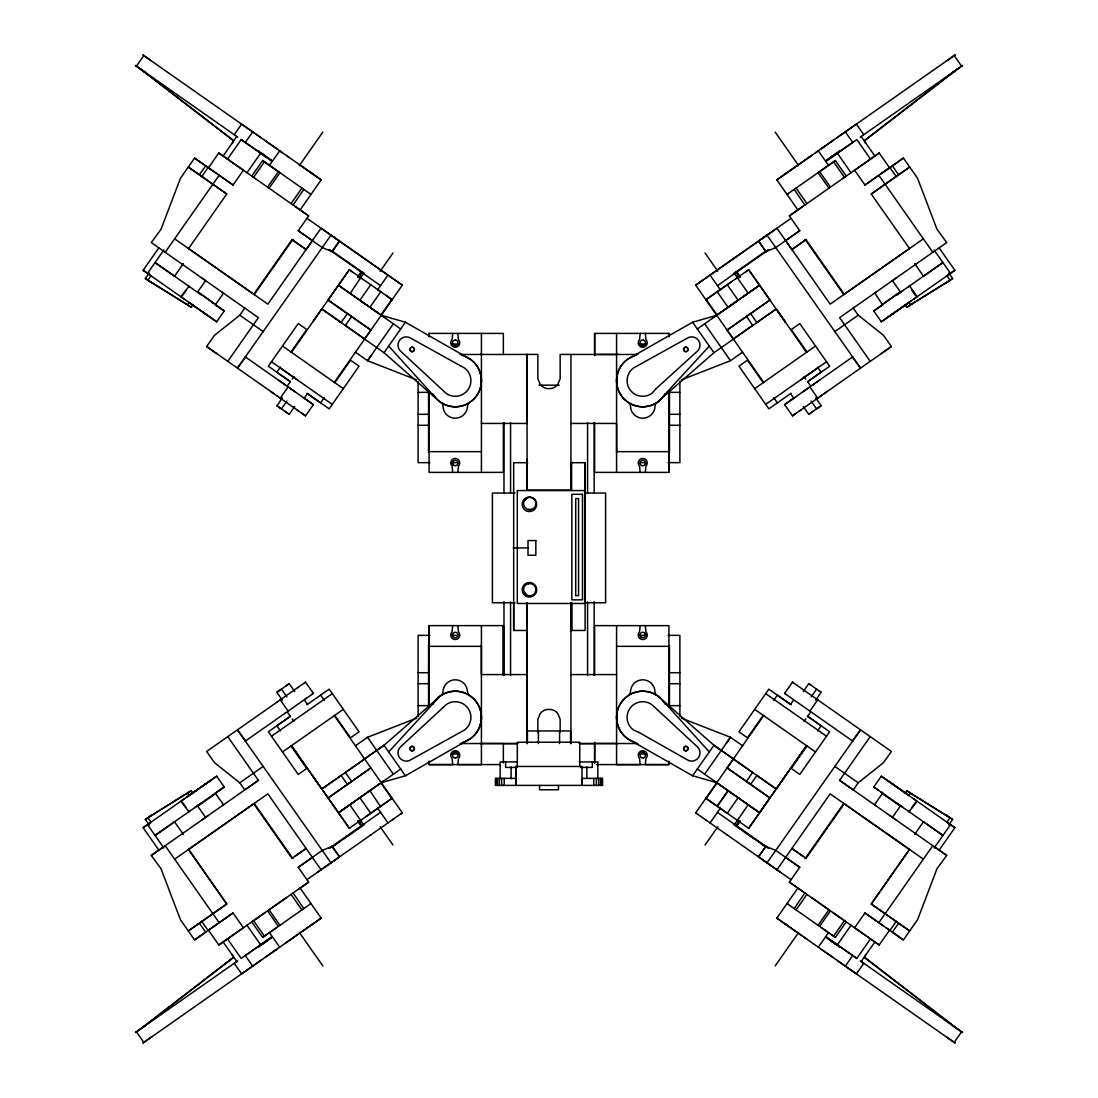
<?xml version="1.0" encoding="UTF-8"?>
<svg xmlns="http://www.w3.org/2000/svg" width="1098" height="1098" viewBox="0 0 1098 1098"><rect width="100%" height="100%" fill="white"/><g stroke="black" fill="none" stroke-linecap="round" stroke-linejoin="round"><path stroke-width="1.5" d="M429.085 336.715L429.085 333.394L503.364 333.421L503.364 354.476L460.158 354.462M429.085 645.199L429.085 625.613L503.364 625.627L503.364 675.174M481.418 354.489L481.418 353.391M481.418 645.212L481.418 674.57L527.054 674.57M503.364 762.959L503.364 743.524L460.158 743.538M503.351 674.57L503.351 625.627M503.364 422.826L503.351 472.373L429.085 472.387L429.085 390.778M527.177 630.458L513.686 630.458L513.686 602.596M527.054 602.761L527.054 743.566L527.177 603.035M527.054 462.711L527.054 459.335M527.177 354.434L527.054 423.43L481.418 423.43M527.177 462.711L527.177 490.12L571.605 490.133L571.605 462.711M571.056 462.711L585.11 462.711L585.11 630.458L571.605 630.458L571.605 603.035M584.699 602.967L584.699 492.22M585.11 602.528L585.11 462.711M668.915 336.715L668.915 333.394L594.636 333.421L594.636 354.489L637.842 354.462M594.636 742.275L594.636 762.863L594.636 743.511L637.842 743.538M594.636 675.366L594.636 625.627L668.915 625.654L668.915 707.222M616.582 744.609L616.582 743.511L579.854 743.552M616.582 452.788L616.582 423.43L570.946 423.43M594.636 422.634L594.636 472.373L668.915 472.387L668.915 452.801M668.915 761.285L668.915 764.606L645.322 764.606L645.926 758.416A4.502 4.502 0 0 0 645.926 752.048A4.502 4.502 0 0 0 639.558 752.048A4.502 4.502 0 0 0 639.558 758.416L640.161 764.606L616.582 764.606L616.582 625.654M537.883 732.119L537.828 719.3L540.216 713.522A11.241 11.241 0 0 1 547.312 709.432L550.688 709.432A11.241 11.241 0 0 1 557.784 713.522L560.172 719.3L560.117 732.119M232.488 143.44L232.858 140.256L140.036 68.694M865.512 954.56L865.142 957.744L957.964 1029.306M480.526 724.145L481.418 717.378M616.582 380.622L617.474 373.855M645.391 463.74L645.487 463.027A2.745 2.745 0 0 0 641.369 460.625A2.745 2.745 0 0 0 641.369 465.374A2.745 2.745 0 0 0 645.487 462.999M409.993 748.246L410.158 747.697A2.196 2.196 0 0 1 411.928 746.407L412.505 746.42A2.196 2.196 0 0 1 414.33 748.946A2.196 2.196 0 0 1 411.819 750.758A2.196 2.196 0 0 1 409.993 748.246A2.196 2.196 0 0 0 411.819 750.758A2.196 2.196 0 0 0 414.33 748.946A2.196 2.196 0 0 0 412.505 746.42M687.842 350.303L688.007 349.754A2.196 2.196 0 0 0 686.181 347.243A2.196 2.196 0 0 0 683.67 349.054A2.196 2.196 0 0 0 685.495 351.58L686.072 351.593A2.196 2.196 0 0 0 687.842 350.303A2.196 2.196 0 0 1 686.058 351.593M523.87 500.99L528.097 497.518A6.204 6.204 0 0 1 535.893 503.515A6.204 6.204 0 0 1 528.097 509.499L526.601 508.882A6.204 6.204 0 0 1 526.601 498.135M523.719 501.91L524.336 500.414M334.314 382.392L381.239 315.304L405.423 322.236L470.617 359.43A26.174 26.174 0 0 1 476.45 395.98A26.174 26.174 0 0 1 439.914 401.813L384.026 352.719L364.577 339.062L370.877 330.086L351.401 316.416M763.686 715.608L716.761 782.696L692.577 775.764L627.383 738.57A26.174 26.174 0 0 1 621.55 702.02A26.174 26.174 0 0 1 658.086 696.187L713.975 745.281L733.423 758.938L727.123 767.914L769.904 797.971L759.596 812.753L697.312 769.039M150.797 60.472L142.822 54.9L143.811 55.6L136.427 66.155L145.622 72.592L140.53 69.037M218.804 153.006L243.399 170.231L233.037 185.013L208.085 167.527L201.84 176.449L226.737 194.003L188.554 248.56L253.789 294.209L291.986 239.666L306.122 249.548L312.408 240.572L298.272 230.676L308.634 215.894L218.804 153.006L208.455 167.788L194.579 158.071L180.443 178.274L161.008 229.276L151.291 242.562L258.401 317.638L227.766 361.352M201.963 176.572L199.411 174.747L205.655 165.839L194.579 158.071M234.231 134.711L241.629 124.143L261.104 137.772M215.222 304.709L224.212 311.009L216.663 321.796L143.138 270.3L158.757 247.997M223.141 156.026L236.811 136.509M147.516 273.361L163.877 249.987M227.478 159.141L241.176 139.57L264.742 156.067M143.138 270.3L151.016 275.804L147.873 280.306L187.511 304.722L189.076 302.472L192.809 305.079L191.23 307.33L145.348 278.535L149.246 272.977M165.194 252.307L219.161 175.296L233.037 185.013M271.316 160.692L272.29 161.379L245.266 142.438L252.664 131.884M183.352 263.63L174.541 276.202L155.065 262.573L201.703 295.238M246.954 172.77L260.651 153.198M255.326 178.576L251.785 176.092L262.642 160.583L279.949 172.715L269.092 188.211M253.556 177.327L264.412 161.831M309.773 193.577L310.981 194.428L269.49 165.373L279.688 150.824L282.268 152.622M184.039 298.958L180.854 296.721L188.952 286.317M182.337 295.746L186.111 290.352M267.541 187.127L278.398 171.617M199.603 293.166L197.709 291.848L205.573 280.608M299.37 165.578L322.812 132.103M222.331 292.356L223.539 293.207L215.675 304.434L214.467 303.597M291.066 203.597L301.923 188.087M303.789 189.405L293.125 205.038M143.811 55.6L321.179 179.866L300.125 209.938L295.197 206.479M254.201 294.607L292.919 239.364M321.069 228.206L267.843 304.16L174.651 238.829M330.992 235.164L237.442 368.132L245.581 357.083M298.231 230.731L322.29 247.585L331.967 251.593L339.364 241.025L387.965 275.09L377.753 289.639M329.62 249.946L332.159 251.73L339.557 241.176L322.057 228.906M280.47 367.075L276.874 372.222L290.352 381.665L287.525 385.714M291.025 352.019L306.754 329.537L298.217 323.553L268.337 366.238L290.545 381.788M291.437 352.376L349.315 269.724L338.459 285.219L339.186 285.741M357.728 277.08L361.53 271.645L358.813 275.818M358.428 277.561L362.23 272.139L363.713 273.182L359.911 278.618M352.184 271.741L349.315 269.724L360.693 277.698L350.18 293.454M292.15 379.098L293.948 376.532M280.264 398.149L288.129 386.908L295.499 392.082M286.921 401.031L281.417 408.895L277.039 405.835L282.337 397.819M340.654 322.167L339.584 321.412L341.149 322.51L347.421 313.561M370.74 284.739L359.883 300.248L381.322 315.25L402.307 285.151L306.946 218.31M380.128 271.316L392.988 252.965M351.621 316.581L345.376 325.475L364.673 339.035L321.81 308.991L341.149 322.51M276.82 405.684L289.213 414.358L294.717 406.493M304.599 397.668L307.44 393.633L320.643 402.87L324.239 397.723M369.93 307.275L380.786 291.766L377.849 289.707M244.758 308.085L239.776 315.195L214.508 335.315L206.602 346.515L305.532 415.854L313.397 404.627L303.446 397.641M381.898 313.712L390.943 300.797M334.794 382.667L350.523 360.185L359.06 366.169L329.18 408.84L306.96 393.29M371.604 354.929L367.542 360.72L355.45 352.252M726.396 743.072L730.458 737.28L742.55 745.748M763.206 715.347L747.477 737.815L738.94 731.831L768.82 689.16L791.04 704.71M773.761 700.277L777.357 695.13L790.56 704.367L793.401 700.332M697.779 814.318L695.693 812.849L716.678 782.75L722.951 787.142M707.057 797.203L716.102 784.288M786.209 694.512L784.603 693.373L792.468 682.146L793.483 682.86M731.007 792.783L728.07 790.725L717.214 806.234L705.822 798.26L707.016 799.083M728.07 790.725L717.214 806.234L727.26 813.261L738.117 797.752M710.035 822.91L720.247 808.361M803.283 691.507L808.787 683.642L819.355 691.054L821.18 692.316L815.663 700.181M750.497 784.315L746.379 781.419L752.624 772.525L733.327 758.965L776.204 788.982L785.441 775.833M705.012 845.035L717.872 826.684M811.079 696.969L816.583 689.105M750.579 784.439L756.851 775.49L776.204 788.982M809.871 711.092L817.736 699.851M804.052 721.468L805.85 718.902M817.53 730.925L821.126 725.778L807.648 716.335L810.475 712.286M734.288 824.818L748.163 804.793L743.14 801.279M735.77 825.861L739.572 820.439M740.615 829.265L736.429 826.327L739.187 822.182M740.272 820.92L736.333 826.259M806.975 745.995L791.246 768.463L799.783 774.447L829.663 731.762L807.455 716.212M797.573 887.857L789.366 882.106L799.769 867.269L775.71 850.415L766.033 846.407L758.444 856.824L765.841 846.27L768.765 848.329M767.008 862.836L860.558 729.868L852.419 740.917M776.931 869.794L830.157 793.84L923.349 859.171L878.839 922.704L864.963 912.987L854.601 927.769L879.196 944.994L889.545 930.212M886.072 927.769L903.421 939.929L917.557 919.726L936.992 868.724L946.709 855.438L839.599 780.362L870.234 736.648M805.081 858.636L843.799 803.393M945.968 1036.649L955.178 1043.1L776.821 918.134L797.875 888.062L802.803 891.521M903.242 807.606L873.788 786.991L881.337 776.204L898.74 788.391M794.211 908.595L804.875 892.962M796.077 909.913L806.934 894.403M875.669 805.644L874.461 804.793L882.325 793.566L883.533 794.403M775.188 965.897L798.63 932.422M952.652 819.465L906.77 790.67L905.191 792.921L908.924 795.528L910.489 793.278L952.652 819.465L948.754 825.023M899.413 804.861L898.397 804.834M889.792 815.54L892.427 817.392L900.291 806.152L899.097 805.314L899.989 805.946M818.051 925.285L828.908 909.789L811.902 897.876M819.602 926.383L830.459 910.873M911.889 807.648L915.663 802.254M909.048 811.683L917.146 801.279L913.961 799.042M818.312 947.176L828.51 932.627L822.155 928.167M833.588 936.169L844.444 920.673L832.778 912.507M831.117 934.453L835.358 937.418L846.215 921.908L844.444 920.673M851.046 925.23L837.349 944.802L856.824 958.43L870.522 938.859M914.648 834.37L923.459 821.798L942.935 835.427L898.178 804.079M802.94 856.248L791.878 848.452L806.014 858.334L844.211 803.791L909.446 849.44L871.249 903.997L909.72 930.939L896.037 921.428M909.501 849.454L871.263 903.997L896.16 921.551L889.915 930.473L864.963 912.987M845.336 966.116L852.734 955.562L825.71 936.621L826.684 937.308M950.127 817.694L946.984 822.196L954.862 827.7L939.243 850.003M934.124 848.013L950.484 824.639L881.337 776.204M874.859 941.974L861.189 961.491L863.769 963.289L856.371 973.857L836.896 960.228M898.589 923.253L892.345 932.161L903.421 939.929M954.189 1042.4L961.574 1031.845L860.297 960.86M312.546 322.167L321.81 308.991M370.877 330.086L328.028 300.029L338.404 285.247L384.012 317.185M381.239 315.304L393.359 323.814L367.514 360.72L416.677 379.881M384.026 352.719L405.409 322.236M692.591 775.764L713.975 745.281L733.423 758.938M704.641 774.186L730.486 737.28L681.323 718.119M792.468 682.146L891.398 751.485L883.492 762.685L858.224 782.805L853.242 789.915L839.599 780.362M923.349 859.171L932.806 845.693L946.709 855.438M709.308 346.076L658.086 401.813A26.174 26.174 0 0 1 621.55 395.98A26.174 26.174 0 0 1 627.383 359.43L692.577 322.236L716.761 315.304L763.686 382.392M388.692 751.924L439.914 696.187A26.174 26.174 0 0 1 476.45 702.02A26.174 26.174 0 0 1 470.617 738.57L405.423 775.764L381.239 782.696L334.314 715.608M713.988 317.185L759.61 285.247L769.973 300.029L727.041 330.045L733.423 339.062L713.961 352.719L663.055 397.119A26.174 26.174 0 0 0 665.031 394.333M957.964 68.694L865.142 140.256L865.512 143.44M140.036 1029.306L232.858 957.744L232.488 954.56M864.236 140.695L956.111 69.97M141.889 1028.03L233.764 957.305M720.247 289.639L710.035 275.09L772.265 231.472M325.735 866.528L339.557 856.824L332.159 846.27L329.235 848.329M339.557 856.824L331.967 846.407L322.29 850.415L298.231 867.269L308.634 882.106L300.427 887.857M766.033 251.593L758.636 241.025L765.841 251.73L775.71 247.585L799.769 230.731L789.366 215.894L797.573 210.143M874.763 292.988L882.325 304.434L900.291 291.848L892.427 280.608L891.219 281.459M202.197 803.009L215.675 793.566L223.539 804.793L222.331 805.644M896.037 176.572L909.72 167.061L871.249 194.003L909.501 248.546L844.211 294.209L806.014 239.666L791.878 249.548L785.592 240.572L799.728 230.676M227.766 736.648L258.401 780.362L151.291 855.438L161.008 868.724L180.443 919.726L188.28 930.939L201.963 921.428M791.878 249.548L805.507 239.954M245.581 740.917L237.442 729.868L330.992 862.836M852.419 357.083L860.558 368.132L767.008 235.164M295.06 856.248L306.122 848.452L291.986 858.334L253.789 803.791L188.554 849.44L226.737 903.997L188.28 930.939L194.579 939.929L215.537 925.257M727.26 284.739L738.117 300.248L716.678 315.25L695.693 285.151L791.054 218.31M704.463 279.002L708.677 276.051M764.73 236.77L761.01 239.364M707.016 298.917L705.89 299.699L732.284 281.225M806.563 352.376L748.685 269.724L735.962 278.645M282.337 700.181L276.82 692.316L279.921 690.148M294.717 691.507L289.213 683.642L286.111 685.811M311.791 694.512L313.397 693.373L305.532 682.146L206.602 751.485L214.508 762.685L239.776 782.805L244.758 789.915L258.401 780.362M853.242 308.085L858.224 315.195L883.492 335.315L891.398 346.515L792.468 415.854L784.603 404.627L794.554 397.641M792.468 415.854L796.599 412.958M803.283 406.493L808.787 414.358L813.385 411.132M815.663 397.819L821.18 405.684L818.079 407.852L816.583 408.895L811.079 401.031M347.284 784.466L351.703 781.364L345.376 772.525L364.673 758.965L321.81 789.009L341.176 775.517L340.078 776.245M357.646 799.248L359.238 798.122M361.983 796.201L360.391 797.313M350.042 827.768L349.315 828.276L291.45 745.652L349.315 828.276L391.78 798.52M392.178 798.26L365.716 816.775M378.453 784.768L381.322 782.75L402.307 812.849L400.221 814.318M945.968 61.351L955.178 54.9L776.821 179.866L797.875 209.938L802.803 206.479M808.691 157.563L810.612 156.218M815.732 152.622L818.312 150.824L828.51 165.373L787.019 194.428L788.227 193.577M832.147 141.12L833.355 140.27L822.018 148.216M786.113 173.36L785.399 173.868L786.552 173.059M821.386 148.655L823.02 147.516M824.969 146.144L823.335 147.297M826.67 160.034L839.229 151.222M826.355 160.912L856.824 139.57L870.522 159.141M860.297 137.14L962.575 65.455L961.272 66.36M828.51 165.373L829.484 164.7M842.674 178.576L846.215 176.092L835.358 160.583L829.608 164.618M804.875 205.038L794.211 189.405M870.234 361.352L839.599 317.638L946.709 242.562L936.992 229.276L917.557 178.274L903.421 158.071L889.545 167.788L879.196 153.006L854.601 170.231L864.963 185.013L878.839 175.296L932.806 252.307M703.049 280.004L695.693 285.151M772.072 231.623L775.943 228.906M717.433 285.645L768.765 249.671M765.841 251.73L768.38 249.946M864.963 185.013L889.915 167.527L896.16 176.449L871.263 194.003M882.463 172.743L903.421 158.071M881.378 173.511L882.723 172.578M736.621 278.165L706.22 299.479M745.817 271.741L748.685 269.724L759.542 285.219L748.836 292.741M895.199 177.231L897.423 175.666M743.14 296.721L748.15 293.207L737.307 277.698M697.312 328.961L716.761 315.304M745.858 316.869L746.956 316.169M727.123 330.086L769.973 300.029M746.599 316.416L752.624 325.475L733.327 339.035L776.204 309.018L785.454 322.167L776.19 308.991L756.824 322.483L757.922 321.755M752.899 325.283L751.554 326.23M681.323 379.881L730.458 360.72L742.55 352.252M923.349 238.829L830.157 304.16L776.931 228.206M276.778 702.295L277.904 701.512M280.69 699.55L281.074 699.289M294.58 689.819L293.852 690.326M298.478 687.087L297.352 687.87M284.656 713.522L285.782 712.739M306.356 698.314L305.23 699.11M245.197 741.177L313.397 693.373M287.525 712.286L290.352 716.335L276.874 725.778L280.47 730.925M149.246 825.023L145.348 819.465L191.23 790.67L192.809 792.921M149.067 816.857L191.23 790.67M882.614 304.832L880.637 306.205L881.639 305.505M896.297 295.238L897.533 294.388M898.178 293.921L942.935 262.573L923.459 276.202L914.648 263.63M905.726 304.709L881.337 321.796L873.788 311.009L882.778 304.709M908.581 286.647L909.597 285.933L917.146 296.721L913.961 298.958M188.952 811.683L180.854 801.279L184.039 799.042M217.857 791.438L224.212 786.991L216.663 776.204L187.209 796.832M158.757 850.003L143.138 827.7L191.628 793.73M192.274 793.291L209.8 781.007L208.812 781.707M906.372 304.27L954.862 270.3L939.243 247.997M881.337 321.796L910.791 301.168M888.817 316.553L888.2 316.993L895.282 312.024M188.403 812.067L189.419 811.353M199.822 804.079L155.065 835.427L174.541 821.798L183.352 834.37M200.467 803.612L201.703 802.762M215.386 793.168L217.363 791.795L214.81 793.58M208.208 815.54L205.573 817.392L197.709 806.152L202.307 802.926M905.191 305.079L906.77 307.33L952.652 278.535L948.754 272.977M952.652 278.535L946.407 282.9M852.803 356.823L784.603 404.627M802.501 392.082L809.871 386.908L817.736 398.149M819.506 380.155L812.232 385.261L813.728 384.204M151.291 855.438L165.194 845.693L219.161 922.704L233.037 912.987L243.399 927.769L218.804 944.994L208.455 930.212M817.557 398.272L816.926 398.711M824.145 393.66L827.384 391.396M881.488 353.46L891.398 346.515M174.651 859.171L267.843 793.84L321.069 869.794M355.45 745.748L367.542 737.28L416.677 718.119M345.101 772.718L346.446 771.77M352.142 781.131L328.096 797.971L370.877 767.914L351.648 781.474M381.239 782.696L400.688 769.039M338.39 812.753L383.929 780.802L338.459 812.781L349.164 805.259M354.86 801.279L349.85 804.793L363.713 824.818L362.23 825.861L358.428 820.439M200.577 922.334L202.801 920.769M216.182 924.79L216.841 924.338L214.426 926.026M194.579 939.929L205.655 932.161L199.411 923.253M233.037 912.987L208.085 930.473L201.84 921.551L226.751 903.997L188.554 849.44M329.62 848.054L380.567 812.355M325.928 866.377L317.349 872.388M334.808 860.159L333.531 861.065M370.314 835.276L371.234 834.631M392.48 819.739L393.729 818.861L393.057 819.341M306.946 879.69L402.307 812.849M266.883 934.453L262.642 937.418L251.785 921.908L265.222 912.507M293.125 892.962L303.789 908.595M262.642 937.418L310.981 903.572L309.773 904.423M275.845 928.167L268.516 933.3M237.703 960.86L135.425 1032.545L136.728 1031.64M264.742 941.933L271.645 937.088M258.771 946.778L271.33 937.966M265.03 957.456L276.614 949.345M311.887 924.64L312.601 924.132L311.448 924.941M298.203 889.407L300.125 888.062L321.179 918.134L142.822 1043.1L152.032 1036.649M797.052 165.702L776.821 179.866M836.896 137.772L856.371 124.143L863.769 134.711M789.846 170.753L791.274 169.751M796.311 166.237L811.957 155.271M834.247 154.708L835.976 153.5M838.872 151.469L839.819 150.81M830.774 157.138L832.476 155.957M829.306 158.839L838.131 152.663M957.47 69.037L952.378 72.592L961.574 66.155L954.189 55.6M789.366 215.894L879.196 153.006M733.533 273.704L765.814 251.113M888.488 168.529L886.951 169.614M759.212 285.453L716.678 315.263M304.517 682.86L305.532 682.146M874.461 293.207L875.669 292.356M892.949 280.237L895.913 278.178M834.645 331.72L858.224 315.195M754.669 388.651L815.512 346.035M290.545 716.212L268.337 731.762L298.217 774.433L306.754 768.463L291.025 745.995M306.96 704.71L329.18 689.16L359.06 731.831L350.523 737.815L334.794 715.333M145.348 819.465L151.593 815.1M883.533 303.597L882.38 304.407M900.291 291.848L873.788 311.009M896.38 295.197L898.823 293.482M899.289 293.166L903.242 290.394M271.467 736.236L332.31 693.62M143.138 827.7L151.016 822.196L147.873 817.694M198.258 789.105L189.076 795.528L187.511 793.278M199.26 788.391L216.663 776.204M192.411 793.181L191.834 793.593L205.793 783.821L205.106 784.301M892.894 313.699L892.207 314.179L906.275 304.338L905.589 304.819M903.201 306.493L908.924 302.472L910.489 304.722L950.127 280.306L946.984 275.804L954.862 270.3M800.607 379.922L817.996 367.748M765.69 404.38L826.533 361.764M906.77 307.33L910.489 304.722M194.758 807.606L224.212 786.991M211.639 795.789L213.232 794.678M214.467 794.403L215.62 793.593M197.709 806.152L198.587 804.861M791.04 393.29L768.82 408.84L738.94 366.169L747.477 360.185L763.206 382.653M807.455 381.788L829.663 366.238L799.783 323.567L791.246 329.537L806.975 352.005M282.488 751.965L343.331 709.349M239.776 782.805L263.355 766.28M791.274 399.946L792.77 398.89M202.087 819.822L205.052 817.763M817.31 398.45L816.596 398.945L818.312 397.737M368.585 791.672L369.93 790.725L380.443 806.467M298.272 867.324L312.408 857.428M332.104 846.942L337.196 843.374M338.555 842.427L364.467 824.296M332.186 846.887L340.586 841.013M343.386 839.05L354.585 831.213M357.385 829.265L361.571 826.327L358.813 822.182M286.098 897.876L269.092 909.789L279.949 925.285M218.804 944.994L308.634 882.106M141.999 1027.948L144.634 1026.095M268.694 939.161L241.176 958.43L227.478 938.859M145.622 1025.408L136.427 1031.845L143.811 1042.4M262.024 944.5L263.753 943.292M265.524 942.043L267.226 940.862M258.181 947.19L259.128 946.531M274.308 950.964L275.982 949.784M286.043 942.729L321.179 918.134M291.574 938.859L294.401 936.869M306.726 928.249L308.154 927.247M261.104 960.228L241.629 973.857L234.231 963.289L236.811 961.491L223.141 941.974M705.822 299.74L706.549 299.232M289.213 683.642L276.82 692.316M279.688 700.263L281.28 699.138M808.787 414.358L821.18 405.684M826.684 160.692L825.71 161.379L852.734 142.438L845.336 131.884M835.358 160.583L818.051 172.715L828.908 188.211M361.667 826.259L357.728 820.92M271.316 937.308L272.29 936.621L245.266 955.562L252.664 966.116M468.338 403.282L467.515 405.944A12.256 12.256 0 0 1 455.258 418.201A12.256 12.256 0 0 1 442.988 405.944L442.165 403.282M655.822 403.282L655.012 405.944A12.256 12.256 0 0 1 642.742 418.201A12.256 12.256 0 0 1 630.485 405.944L629.662 403.282M528.097 583.656L526.601 584.273A6.204 6.204 0 0 0 526.601 595.02L528.097 595.638A6.204 6.204 0 0 0 535.893 589.653A6.204 6.204 0 0 0 528.097 583.656L529.25 583.505M442.178 694.718L442.988 692.056A12.256 12.256 0 0 1 455.258 679.799A12.256 12.256 0 0 1 467.515 692.056L468.338 694.718M629.662 694.718L630.485 692.056A12.256 12.256 0 0 1 642.742 679.799A12.256 12.256 0 0 1 655.012 692.056L655.835 694.718M531.308 509.499L528.097 509.499M411.928 351.593L412.505 351.58A2.196 2.196 0 0 0 414.33 349.054A2.196 2.196 0 0 0 411.819 347.243A2.196 2.196 0 0 0 409.993 349.754L410.158 350.303A2.196 2.196 0 0 0 411.928 351.593A2.196 2.196 0 0 1 410.158 350.303M685.495 746.42L686.072 746.407A2.196 2.196 0 0 1 687.842 747.697L688.007 748.246A2.196 2.196 0 0 1 686.181 750.758A2.196 2.196 0 0 1 683.67 748.946A2.196 2.196 0 0 1 685.495 746.42A2.196 2.196 0 0 0 683.67 748.946A2.196 2.196 0 0 0 686.181 750.758A2.196 2.196 0 0 0 688.007 748.246M503.351 354.476L537.855 354.407L537.828 378.7L540.23 384.478A11.241 11.241 0 0 0 547.312 388.568L550.688 388.568A11.241 11.241 0 0 0 557.784 384.478L560.172 378.7L560.145 354.407L616.582 354.489L616.582 353.391M451.882 344.031L458.635 344.031M639.365 344.031L646.118 344.031M453.666 346.213L456.85 346.213M641.15 346.213L644.334 346.213M539.022 385.165L559.115 385.165M418.118 392.357L428.536 392.357M669.464 392.357L679.882 392.357M418.118 414.303L428.536 414.303M669.464 414.303L679.882 414.303M418.118 425.283L428.536 425.283M669.464 425.283L679.882 425.283M429.085 451.662L481.418 451.662M616.582 451.662L668.915 451.662M429.936 462.642L418.118 462.642L418.118 381.39M451.882 462.642L458.635 462.642M527.726 462.711L513.672 462.711L513.686 630.458M639.365 462.642L646.118 462.642M668.064 462.642L679.882 462.642L679.882 381.39M570.658 463.15L571.207 490.518M515.072 493.043L492.398 493.043L492.398 602.761L515.072 602.761M584.644 493.043L605.602 493.043L605.602 602.761L584.644 602.761M513.274 547.902L527.987 547.902M570.658 630.897L571.207 602.967M429.936 635.358L418.118 635.358L418.118 716.61M451.882 635.358L458.635 635.358M639.365 635.358L646.118 635.358M668.064 635.358L679.882 635.358L679.882 716.61M429.085 646.338L481.418 646.338M616.582 646.338L668.915 646.338M418.118 672.717L428.536 672.717M669.464 672.717L679.882 672.717M570.946 674.57L616.582 674.57M418.118 683.697L428.536 683.697M669.464 683.697L679.882 683.697M418.118 705.643L428.536 705.643M669.464 705.643L679.882 705.643M503.982 743.62L517.405 743.62M579.03 743.62L594.169 743.62M453.666 751.787L456.85 751.787M641.15 751.787L644.334 751.787M451.882 753.969L458.635 753.969M639.365 753.969L646.118 753.969M517.089 761.916L500.139 761.916L500.139 778.688M579.25 761.916L597.834 761.916L597.834 778.688M499.974 764.579L429.085 764.606L429.085 761.285M596.338 764.579L668.915 764.606L668.915 761.367M582.064 766.473L515.909 766.473L515.882 785.399M517.295 767.406L505.615 767.406L505.615 761.916M580.677 767.406L592.357 767.406L592.357 761.916M515.909 778.372L495.404 778.372L495.418 785.399L602.569 785.399L602.569 778.372L582.064 778.372L582.091 785.399M518.146 743.552L481.418 743.511L481.418 744.609M816.926 699.289L818.312 700.263M281.074 398.711L279.688 397.737M321.179 179.866L300.948 165.702M268.516 164.7L269.49 165.373M209.512 168.529L211.049 169.614M199.411 174.747L188.28 167.061L226.751 194.003M224.212 311.009L197.709 291.848M216.663 321.796L207.838 315.62M873.788 786.991L877.92 789.887M888.46 929.457L887.651 928.881M829.484 933.3L828.51 932.627M776.821 918.134L807.236 939.421M385.906 295.348L392.178 299.74L390.984 298.917M276.614 148.655L274.98 147.516M309.65 171.81L312.601 173.868L311.887 173.36M258.181 150.81L259.128 151.469M136.728 66.36L135.425 65.455L237.703 137.14M345.87 325.818L346.941 326.573L345.101 325.283M819.355 691.054L821.18 692.316M213.232 303.322L211.639 302.211M214.81 304.421L217.363 306.205L216.731 305.766M890.753 782.792L888.2 781.007L888.817 781.447M893.909 785.015L892.207 783.821L906.275 793.662L899.742 789.105M883.19 793.58L880.637 791.795L882.614 793.168M884.768 794.678L886.361 795.789M145.348 278.535L151.593 282.9M276.778 395.705L277.904 396.488M280.69 398.45L281.404 398.945M294.566 408.181L293.852 407.674M298.478 410.913L297.352 410.13M752.13 772.182L751.54 771.77M757.346 775.833L757.936 776.245M780.651 872.388L758.444 856.824M961.272 1031.64L962.575 1032.545L952.378 1025.408M838.872 946.531L839.819 947.19M788.35 926.19L785.399 924.132L786.113 924.64M821.482 949.413L832.97 957.456M272.606 145.842L264.714 140.324L265.853 141.12M274.665 147.297L273.031 146.144M289.309 157.563L287.388 156.218M262.024 153.5L263.753 154.708M258.771 151.222L271.33 160.034M241.176 139.57L245.266 142.438M258.469 151.675L271.645 160.912M268.392 164.618L262.642 160.583M300.427 210.143L308.634 215.894M336.99 239.364L333.27 236.77M389.323 276.051L393.537 279.002M394.951 280.004L402.307 285.151M332.104 251.058L364.467 273.704M329.235 249.671L380.567 285.645M215.277 172.578L216.622 173.511M205.655 165.839L215.537 172.743M361.379 278.165L391.78 299.479M362.038 278.645L360.693 277.698M292.493 239.954L306.122 249.548M200.577 175.666L202.801 177.231M338.788 285.453L381.322 315.263M393.359 323.814L400.688 328.961M328.096 300.029L352.142 316.869M810.599 684.919L808.787 683.642M202.087 278.178L205.052 280.237M784.603 693.373L852.803 741.177M239.776 315.195L263.355 331.72M282.488 346.035L343.331 388.651M946.407 815.1L948.933 816.857M200.33 293.688L215.373 304.215M188.403 285.933L189.419 286.647M906.77 790.67L910.489 793.278M765.69 693.62L826.533 736.236M950.484 824.639L954.862 827.7M194.799 306.493L191.834 304.407L205.793 314.179L202.718 312.024M205.12 313.712L209.8 316.993L209.183 316.553M280.004 367.748L297.393 379.922M271.467 361.764L332.31 404.38M187.511 304.722L191.23 307.33M908.581 811.353L909.597 812.067M896.297 802.762L897.533 803.612M882.627 793.785L895.803 803.009M895.694 802.926L897.67 804.312M754.669 709.349L815.512 751.965M834.645 766.28L858.224 782.805M245.197 356.823L313.397 404.627M278.494 380.155L285.768 385.261M892.949 817.763L895.913 819.822M206.602 346.515L216.512 353.46M270.616 391.396L273.855 393.66M301.401 412.958L305.532 415.854M284.615 411.132L289.213 414.358M727.123 767.914L769.973 797.971M737.609 797.313L736.236 796.352M738.762 798.122L740.134 799.083M748.836 805.259L759.542 812.781L806.563 745.624L748.685 828.276L759.542 812.781L713.988 780.815L716.761 782.696M895.199 920.769L897.423 922.334M706.22 798.52L748.644 828.249L747.958 827.768M881.818 924.79L881.159 924.338L883.574 926.026M785.592 857.428L799.728 867.324M717.433 812.355L768.614 848.219M733.533 824.296L759.445 842.427M760.804 843.374L765.896 846.942M743.415 831.213L754.614 839.05M757.414 841.013L765.814 846.887M705.52 819.739L704.271 818.861M726.766 834.631L727.686 835.276M763.192 860.159L764.826 861.312M695.693 812.849L791.054 879.69M789.366 882.106L879.196 944.994M788.227 904.423L787.019 903.572L835.358 937.418M826.355 937.088L839.531 946.325M852.734 955.562L856.824 958.43M826.67 937.966L839.229 946.778M830.774 940.862L832.476 942.043M834.247 943.292L835.976 944.5M391.451 299.232L392.178 299.74M705.822 798.26L706.549 798.768M526.601 595.02L523.705 591.246M141.875 69.97L233.764 140.695M864.236 957.305L956.125 1028.03M388.692 346.076L434.945 397.119A26.174 26.174 0 0 1 432.969 394.333M709.308 751.924L663.055 700.881A26.174 26.174 0 0 1 665.031 703.667M704.641 323.814L730.486 360.72M393.359 774.186L367.514 737.28M312.559 775.833L321.81 789.009M892.345 165.839L898.589 174.747M861.189 136.509L874.859 156.026M934.124 249.987L950.484 273.361M837.349 153.198L851.046 172.77M833.588 161.831L844.444 177.327M911.889 290.352L915.663 295.746M819.602 171.617L830.459 187.127M775.188 132.103L798.63 165.578M796.077 188.087L806.934 203.597M805.081 239.364L843.799 294.607M817.53 367.075L821.126 372.222L807.648 381.665L810.475 385.714M740.272 277.08L736.47 271.645L739.187 275.818M739.572 277.561L735.77 272.139L734.288 273.182L738.089 278.618M804.052 376.532L805.85 379.098M750.579 313.561L756.851 322.51M705.012 252.965L717.872 271.316M790.56 393.633L793.401 397.668M717.214 291.766L728.07 307.275M707.057 300.797L716.102 313.712M773.761 397.723L777.357 402.87M692.577 322.236L713.975 352.719M405.423 775.764L384.026 745.281L434.945 700.881A26.174 26.174 0 0 0 432.969 703.667M320.643 695.13L324.239 700.277M381.898 784.288L390.943 797.203M304.599 700.332L307.44 704.367M377.753 808.361L387.965 822.91M359.883 797.752L370.74 813.261M380.128 826.684L392.988 845.035M281.417 689.105L286.921 696.969M341.149 775.49L347.421 784.439M280.264 699.851L288.129 711.092M292.15 718.902L293.948 721.468M254.201 803.393L292.919 858.636M291.066 894.403L301.923 909.913M299.37 932.422L322.812 965.897M267.541 910.873L278.398 926.383M182.337 802.254L186.111 807.648M269.49 932.627L279.688 947.176M253.556 920.673L264.412 936.169M246.954 925.23L260.651 944.802M147.516 824.639L163.877 848.013M645.391 634.26L645.487 634.973M616.582 717.378L617.474 724.145M480.526 373.855L481.418 380.622M452.513 463.027L452.609 463.74M669.464 391.519L669.464 452.211M669.464 645.789L669.464 706.481M668.915 333.394L668.915 336.633M668.915 390.778L668.915 472.346M645.322 333.394L645.926 339.584A4.502 4.502 0 0 1 645.926 345.952A4.502 4.502 0 0 1 639.558 345.952A4.502 4.502 0 0 1 639.558 339.584L640.161 333.394M645.322 472.346L645.926 466.142A4.502 4.502 0 0 0 645.926 459.788A4.502 4.502 0 0 0 639.558 459.788A4.502 4.502 0 0 0 639.558 466.142L640.161 472.346M645.322 625.654L645.926 631.858A4.502 4.502 0 0 1 645.926 638.212A4.502 4.502 0 0 1 639.558 638.212A4.502 4.502 0 0 1 639.558 631.858L640.161 625.654M616.582 333.394L616.582 472.346M601.896 778.372L601.896 785.399M600.565 778.372L600.565 785.399M598.671 778.372L598.671 785.399M596.351 778.372L596.351 785.399M594.636 333.421L594.636 355.725M594.169 422.606L594.169 493.359M594.169 601.58L594.169 675.27M593.757 778.372L593.757 785.399M587.581 422.552L587.581 492.714M587.581 601.841L587.581 675.421M586.867 766.939L586.867 778.688M581.995 766.473L581.995 785.399M579.744 766.473L579.744 742.221L517.309 742.221L517.309 766.473M571.605 602.528L571.605 630.458M570.946 354.434L570.946 489.653M570.946 602.761L570.946 743.566M570.562 743.566L570.562 730.952L527.411 730.952L527.411 743.566M559.582 730.952L559.582 743.566M558.457 785.399L558.457 789.778L539.53 789.778L539.53 785.399M538.391 730.952L538.391 743.566M527.054 354.434L527.054 489.667M515.978 766.473L515.978 785.399M511.105 766.939L511.105 778.688M510.57 422.552L510.57 492.714M510.57 601.841L510.57 675.421M504.215 778.372L504.215 785.399M503.982 422.606L503.982 493.359M503.982 601.58L503.982 675.27M501.621 778.372L501.621 785.399M499.302 778.372L499.302 785.399M497.408 778.372L497.408 785.399M496.076 778.372L496.076 785.399M481.418 333.394L481.418 472.346M481.418 625.654L481.418 764.606L457.839 764.606L458.442 758.416A4.502 4.502 0 0 0 458.442 752.048A4.502 4.502 0 0 0 452.074 752.048A4.502 4.502 0 0 0 452.074 758.416L452.678 764.606L429.085 764.606L429.085 761.367M457.839 333.394L458.442 339.584A4.502 4.502 0 0 1 458.442 345.952A4.502 4.502 0 0 1 452.074 345.952A4.502 4.502 0 0 1 452.074 339.584L452.678 333.394M457.839 472.346L458.442 466.142A4.502 4.502 0 0 0 458.442 459.788A4.502 4.502 0 0 0 452.074 459.788A4.502 4.502 0 0 0 452.074 466.142L452.678 472.346M457.839 625.654L458.442 631.858A4.502 4.502 0 0 1 458.442 638.212A4.502 4.502 0 0 1 452.074 638.212A4.502 4.502 0 0 1 452.074 631.858L452.678 625.654M429.085 333.394L429.085 336.633M429.085 625.654L429.085 707.222M428.536 391.519L428.536 452.211M428.536 645.789L428.536 706.481M685.495 351.58A2.196 2.196 0 0 1 683.67 349.054A2.196 2.196 0 0 1 686.181 347.243A2.196 2.196 0 0 1 688.007 349.754M665.402 393.702A26.174 26.174 0 0 1 621.99 396.556A26.174 26.174 0 0 1 635.975 355.354M462.025 355.354A26.174 26.174 0 0 1 476.01 396.556A26.174 26.174 0 0 1 432.598 393.702M412.505 351.58A2.196 2.196 0 0 0 414.33 349.054A2.196 2.196 0 0 0 411.819 347.243A2.196 2.196 0 0 0 409.993 349.754M410.158 747.697A2.196 2.196 0 0 1 411.942 746.407M432.598 704.298A26.174 26.174 0 0 1 476.01 701.444A26.174 26.174 0 0 1 462.025 742.646M686.058 746.407A2.196 2.196 0 0 1 687.842 747.697M635.975 742.646A26.174 26.174 0 0 1 621.99 701.444A26.174 26.174 0 0 1 665.402 704.298M584.987 493.043L584.987 602.761L584.987 493.043M452.609 634.26L452.513 635.001A2.745 2.745 0 0 0 456.411 637.485A2.745 2.745 0 0 0 457.015 632.901A2.745 2.745 0 0 0 452.609 634.301M443.208 707.4L401.415 746.105A8.317 8.317 0 0 0 399.562 757.716A8.317 8.317 0 0 0 411.174 759.569L464.44 730.06A15.66 15.66 0 0 0 467.94 708.183A15.66 15.66 0 0 0 446.062 704.696L443.208 707.4M655.918 388.843L651.938 393.304A15.66 15.66 0 0 1 630.06 389.817A15.66 15.66 0 0 1 633.56 367.94L686.826 338.431A8.317 8.317 0 0 1 698.438 340.284A8.317 8.317 0 0 1 696.585 351.895L655.918 388.843M799.522 410.913L800.648 410.13L799.522 410.913M803.42 408.181L804.148 407.674L803.42 408.181M821.606 395.445L820.096 396.488L821.606 395.445M384.039 745.281L364.577 758.938L384.026 745.281M455.396 340.064L454.682 340.119A2.745 2.745 0 0 0 453.062 344.456A2.745 2.745 0 0 0 457.674 344.086A2.745 2.745 0 0 0 455.396 340.064M643.318 757.881L642.605 757.936A2.745 2.745 0 0 1 640.326 753.914A2.745 2.745 0 0 1 644.938 753.544A2.745 2.745 0 0 1 643.318 757.881M584.822 490.573L517.295 490.573L517.295 603.475L584.822 603.475L584.822 490.573M582.462 494.306L571.825 494.306L571.825 599.851L582.462 599.851L582.462 494.306M578.564 498.588L575.709 498.588L575.709 595.638L578.564 595.638L578.564 498.588M535.838 540.559L527.987 540.559L527.987 555.259L535.838 555.259L535.838 540.559M643.318 340.119L642.605 340.064A2.745 2.745 0 0 0 640.326 344.086A2.745 2.745 0 0 0 644.938 344.456A2.745 2.745 0 0 0 643.318 340.119M455.396 757.936L454.682 757.881A2.745 2.745 0 0 1 453.062 753.544A2.745 2.745 0 0 1 457.674 753.914A2.745 2.745 0 0 1 455.396 757.936M460.844 365.991L411.174 338.431A8.317 8.317 0 0 0 399.562 340.284A8.317 8.317 0 0 0 401.415 351.895L446.062 393.304A15.66 15.66 0 0 0 467.94 389.817A15.66 15.66 0 0 0 464.44 367.94L460.844 365.991M639.118 732.49L633.56 730.06A15.66 15.66 0 0 1 630.06 708.183A15.66 15.66 0 0 1 651.938 704.696L696.585 746.105A8.317 8.317 0 0 1 698.438 757.716A8.317 8.317 0 0 1 686.826 759.569L639.118 732.49M640.807 636.909A2.745 2.745 0 0 0 645.391 635.687A2.745 2.745 0 0 0 642.028 632.324A2.745 2.745 0 0 0 640.807 636.909M453.309 464.934A2.745 2.745 0 0 0 457.907 463.699A2.745 2.745 0 0 0 454.545 460.35A2.745 2.745 0 0 0 453.309 464.934M525.764 510.597A7.302 7.302 0 0 0 536.716 504.284A7.302 7.302 0 0 0 525.764 497.97A7.302 7.302 0 0 0 525.764 510.597M525.764 596.09A7.302 7.302 0 0 0 536.716 589.763A7.302 7.302 0 0 0 525.764 583.45A7.302 7.302 0 0 0 525.764 596.09"/></g></svg>
